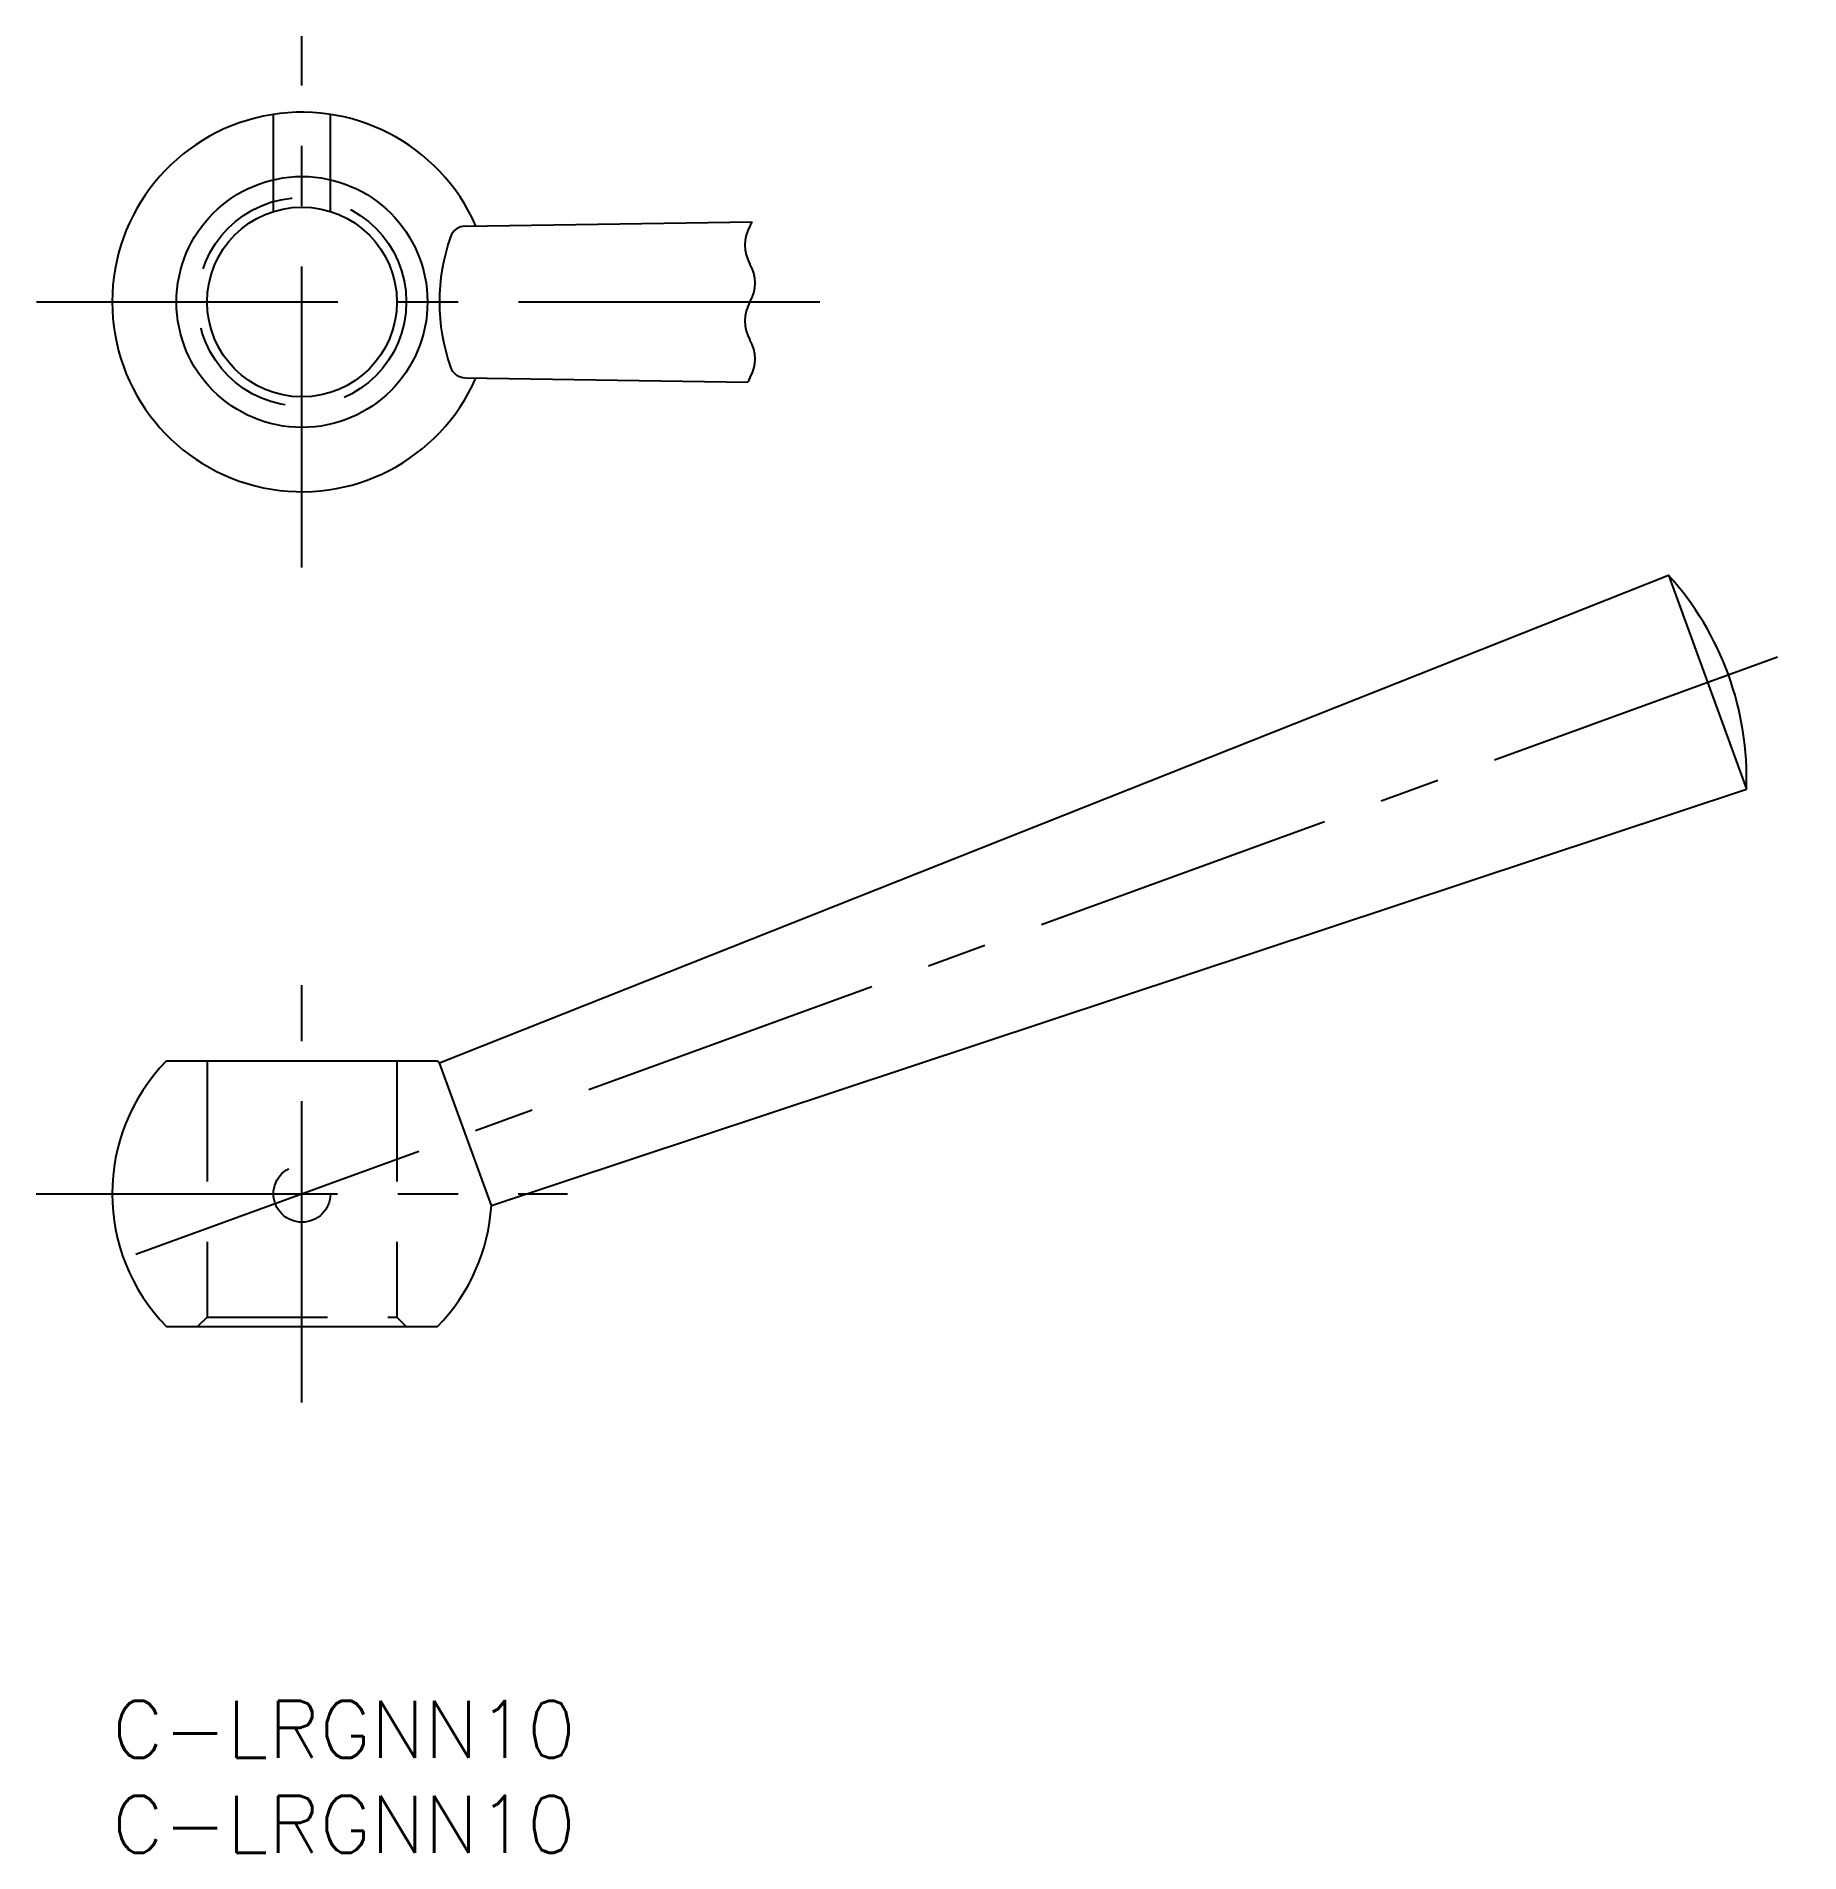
# Model space of a CAD drawing. Extents: x -4 to 88.9, y -8 to 87.7.
import ezdxf

# ---------------------------------------------------------------- set-up
doc = ezdxf.new("R2010")
doc.units = 0
doc.header["$LTSCALE"] = 0.5
doc.linetypes.add('CENTER', pattern=[50.8, 31.75, -6.35, 6.35, -6.35])
doc.linetypes.add('DASHED', pattern=[19.05, 12.7, -6.35])
doc.layers.get('0').update_dxf_attribs({"linetype": 'CONTINUOUS'})
doc.layers.add('CENTER', color=1, linetype='CENTER')
doc.styles.get("Standard").update_dxf_attribs({"font": 'txt.shx', "height": 3, "bigfont": 'bigfont.shx'})

# ---------------------------------------------------------------- blocks, each defined once
blk = doc.blocks.new('*U13')
at = {"color": 7, "linetype": 'CONTINUOUS'}
blk.add_text('C-LRGNN10', height=3, dxfattribs=at).set_placement((0, -3))
blk = doc.blocks.new('*U14')
at = {"color": 7, "linetype": 'CONTINUOUS'}
blk.add_text('C-LRGNN10', height=3, dxfattribs=at).set_placement((0, -8))

msp = doc.modelspace()

# ---------------------------------------------------------------- linework, layer by layer
at = {"color": 3, "linetype": 'DASHED'}
for p, q in [((8.5, 78.496), (8.5, 83.611)), ((11.5, 78.496), (11.5, 83.615)), ((5, 33.726), (5, 20.226)), ((15, 33.726), (15, 20.226)), ((5, 20.226), (4.5, 19.726)), ((5, 20.226), (15, 20.226)), ((15, 20.226), (15.5, 19.726))]:
    msp.add_line(p, q, dxfattribs=at)
at = {"color": 7, "linetype": 'CONTINUOUS'}
for p, q in [((18.612, 77.717), (33.724, 77.95)), ((18.612, 69.735), (33.503, 69.505)), ((17.244, 33.62), (82.026, 59.327)), ((82.026, 59.327), (86.13, 48.05)), ((19.981, 26.102), (86.13, 48.05)), ((2.859, 33.726), (17.141, 33.726)), ((19.981, 26.102), (17.244, 33.62)), ((2.859, 19.726), (17.141, 19.726))]:
    msp.add_line(p, q, dxfattribs=at)
for radius in [6.614, 5]:
    msp.add_circle((10, 73.726), radius, dxfattribs=at)
at = {"color": 3, "linetype": 'DASHED'}
for centre, radius in [((10, 73.726), 5.5), ((10, 26.726), 1.5)]:
    msp.add_circle(centre, radius, dxfattribs=at)
at = {"color": 7, "linetype": 'CONTINUOUS'}
for centre, radius, start, end in [((10, 73.726), 10, 23.57818, 336.42182), ((18.612, 76.89), 0.828, 90, 160.618), ((27.604, 73.726), 10.36, 160.618, 199.382), ((18.612, 70.563), 0.828, 199.382, 270), ((70.14, 48.615), 16, 357.97569, 42.02431), ((10, 26.726), 10, 135.573, 224.427), ((10, 26.726), 10, 43.57818, 44.427), ((10, 26.726), 10, 315.573, 356.42182)]:
    msp.add_arc(centre, radius, start, end, dxfattribs=at)
at = {"color": 3, "linetype": 'CONTINUOUS'}
for centre, start, end in [((35.344, 76.726), 150.00001, 209.99997), ((31.88, 78.726), 330, 337.17429), ((31.88, 74.726), 330, 30), ((35.344, 72.726), 150.00004, 209.99996), ((31.88, 70.726), 330, 30), ((35.344, 68.726), 150.00001, 157.06827)]:
    msp.add_arc(centre, 2, start, end, dxfattribs=at)
at = {"layer": 'CENTER', "color": 1, "linetype": 'CENTER'}
for p, q in [((10, 59.726), (10, 87.726)), ((-3.988, 73.726), (37.612, 73.726)), ((1.245, 23.54), (88.934, 55.456)), ((10, 15.726), (10, 37.726)), ((-4, 26.726), (24, 26.726))]:
    msp.add_line(p, q, dxfattribs=at)

# ---------------------------------------------------------------- block references
at = {"color": 7, "linetype": 'CONTINUOUS'}
for name in ['*U13', '*U14']:
    msp.add_blockref(name, (0, 0), dxfattribs=at)

doc.saveas('drawing.dxf')
